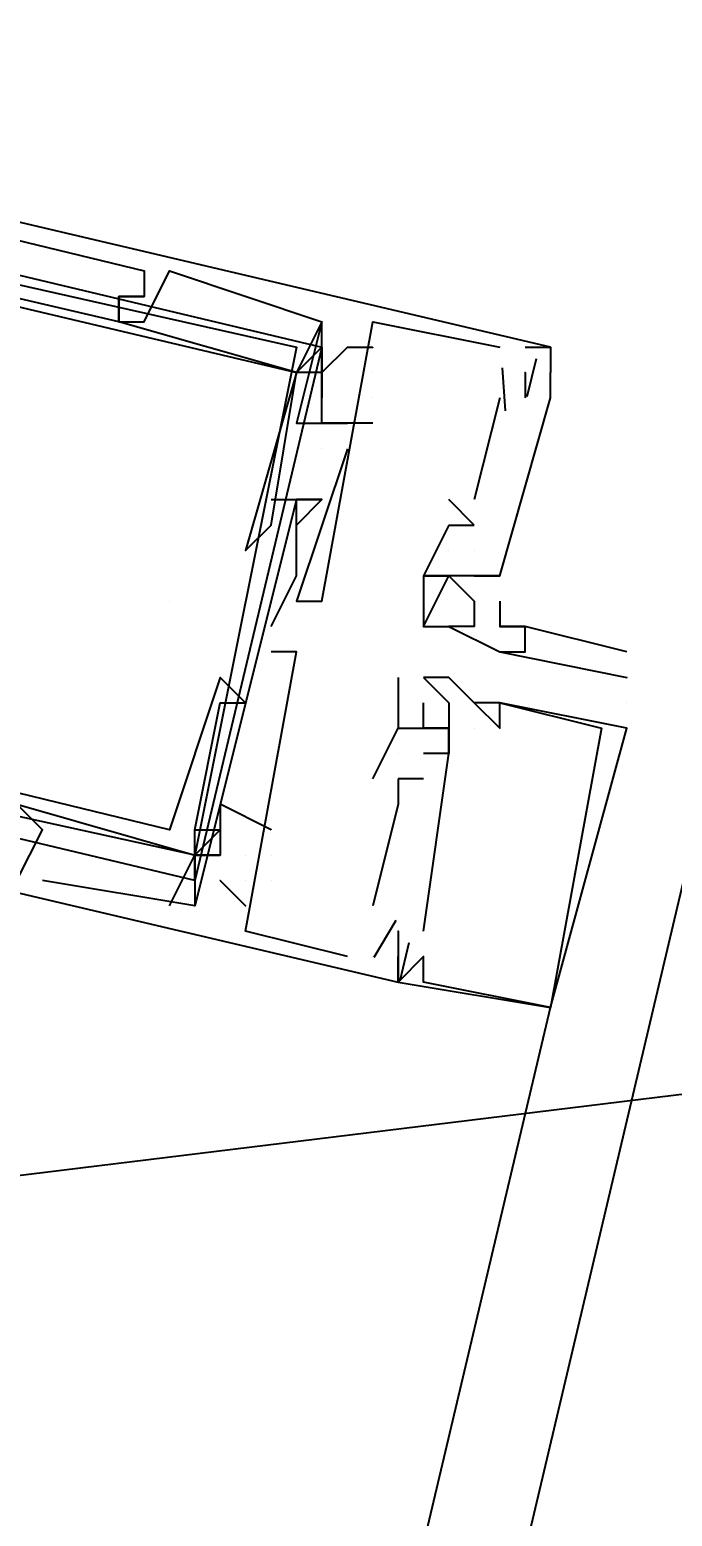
# Model space of a CAD drawing. Header units: feet. Extents: x -84 to 198, y -22 to 181.
# Drawn here: x 126.02 to 126.357, y 152.004 to 152.784 of the extents above; entities that cross this region are included whole.
import ezdxf
from ezdxf.enums import TextEntityAlignment as Align

# ---------------------------------------------------------------- set-up
doc = ezdxf.new("R2010")
doc.units = ezdxf.units.FT
doc.layers.add('A-LINEA', color=7, linetype='CONTINUOUS')
doc.layers.add('A-TEXTO-PDF', color=3, linetype='CONTINUOUS')

msp = doc.modelspace()

# ---------------------------------------------------------------- linework, layer by layer
at = {"layer": 'A-LINEA'}
for p, q in [((124.4267, 144.1378), (126.5867, 153.2844)), ((126.08, 152.6578), (126.08, 152.6578)), ((126.08, 152.6578), (126.08, 152.6578)), ((126.08, 152.6578), (126.08, 152.6578)), ((126.0933, 152.6578), (126.0933, 152.6578)), ((126.0933, 152.6578), (126.0933, 152.6578)), ((126.0933, 152.6578), (126.0933, 152.6578)), ((126.0667, 152.6444), (126.0667, 152.6444)), ((126.0667, 152.6444), (126.0667, 152.6444)), ((126.0667, 152.6444), (126.0667, 152.6444)), ((126.0667, 152.6444), (126.0667, 152.6444)), ((126.0667, 152.6444), (126.0667, 152.6444)), ((126.0667, 152.6444), (126.0667, 152.6444)), ((126.0667, 152.6444), (126.0667, 152.6444)), ((126.0667, 152.6444), (126.0667, 152.6444)), ((126.0667, 152.6444), (126.0667, 152.6444)), ((126.08, 152.6444), (126.08, 152.6444)), ((126.08, 152.6444), (126.08, 152.6444)), ((126.08, 152.6444), (126.08, 152.6444)), ((126.08, 152.6444), (126.08, 152.6444)), ((126.08, 152.6444), (126.08, 152.6444)), ((126.08, 152.6444), (126.08, 152.6444)), ((126.0667, 152.6311), (126.0667, 152.6311)), ((126.0667, 152.6311), (126.0667, 152.6311)), ((126.0667, 152.6311), (126.0667, 152.6311)), ((126.0667, 152.6311), (126.0667, 152.6311)), ((126.0667, 152.6311), (126.0667, 152.6311)), ((126.0667, 152.6311), (126.0667, 152.6311)), ((126.0667, 152.6311), (126.0667, 152.6311)), ((126.0667, 152.6311), (126.0667, 152.6311)), ((126.0667, 152.6311), (126.0667, 152.6311)), ((126.08, 152.6311), (126.08, 152.6311)), ((126.08, 152.6311), (126.08, 152.6311)), ((126.08, 152.6311), (126.08, 152.6311)), ((126.1733, 152.6311), (126.1733, 152.6311)), ((126.1733, 152.6311), (126.1733, 152.6311)), ((126.1733, 152.6044), (126.1733, 152.6311)), ((126.1733, 152.6311), (126.1733, 152.6311)), ((126.1733, 152.6311), (126.1733, 152.6311)), ((126.1733, 152.6311), (126.1733, 152.6311)), ((126.1733, 152.6044), (126.1733, 152.6311)), ((126.1733, 152.6311), (126.1733, 152.6311)), ((126.1733, 152.6311), (126.1733, 152.6311)), ((126.1733, 152.6311), (126.1733, 152.6311)), ((126.1733, 152.6044), (126.1733, 152.6311)), ((126.1733, 152.6311), (126.1733, 152.6311)), ((126.2, 152.6311), (126.2, 152.6311)), ((126.2, 152.6311), (126.2, 152.6311)), ((126.2, 152.6311), (126.2, 152.6311)), ((126.2667, 152.6178), (126.2667, 152.6178)), ((126.2667, 152.6178), (126.2667, 152.6178)), ((126.2667, 152.6178), (126.2667, 152.6178)), ((126.28, 152.6178), (126.28, 152.6178)), ((126.28, 152.6178), (126.28, 152.6178)), ((126.28, 152.6178), (126.28, 152.6178)), ((126.2933, 152.6178), (126.2933, 152.6178)), ((126.2933, 152.6178), (126.2933, 152.6178)), ((126.2933, 152.6178), (126.2933, 152.6178)), ((126.2933, 152.6178), (126.2933, 152.6178)), ((126.2933, 152.6178), (126.2933, 152.6178)), ((126.2933, 152.6178), (126.2933, 152.6178)), ((126.2679, 152.6069), (126.2695, 152.5843)), ((126.2679, 152.6069), (126.2695, 152.5843)), ((126.2679, 152.6069), (126.2695, 152.5843)), ((126.2857, 152.6117), (126.2809, 152.5917)), ((126.2857, 152.6117), (126.2809, 152.5917)), ((126.2857, 152.6117), (126.2809, 152.5917)), ((126.16, 152.6044), (126.16, 152.6044)), ((126.16, 152.6044), (126.16, 152.6044)), ((126.16, 152.6044), (126.16, 152.6044)), ((126.16, 152.6044), (126.16, 152.6044)), ((126.16, 152.6044), (126.16, 152.6044)), ((126.16, 152.6044), (126.16, 152.6044)), ((126.16, 152.6044), (126.16, 152.6044)), ((126.16, 152.6044), (126.16, 152.6044)), ((126.16, 152.6044), (126.16, 152.6044)), ((126.1733, 152.6044), (126.1733, 152.6044)), ((126.1733, 152.6044), (126.1733, 152.6044)), ((126.1733, 152.6044), (126.1733, 152.6044)), ((126.28, 152.6044), (126.28, 152.6044)), ((126.28, 152.6044), (126.28, 152.6044)), ((126.28, 152.6044), (126.28, 152.6044)), ((126.2933, 152.6044), (126.2933, 152.6044)), ((126.2933, 152.6044), (126.2933, 152.6044)), ((126.2933, 152.6044), (126.2933, 152.6044)), ((126.2933, 152.6044), (126.2933, 152.6044)), ((126.2933, 152.6044), (126.2933, 152.6044)), ((126.2933, 152.6044), (126.2933, 152.6044)), ((126.2, 152.5911), (126.2, 152.5911)), ((126.2, 152.5911), (126.2, 152.5911)), ((126.2667, 152.5911), (126.2533, 152.5378)), ((126.2667, 152.5911), (126.2533, 152.5378)), ((126.2667, 152.5911), (126.2533, 152.5378)), ((126.2667, 152.5911), (126.2667, 152.5911)), ((126.2667, 152.5911), (126.2667, 152.5911)), ((126.2667, 152.5911), (126.2667, 152.5911)), ((126.28, 152.5911), (126.28, 152.5911)), ((126.28, 152.5911), (126.28, 152.5911)), ((126.28, 152.5911), (126.28, 152.5911)), ((126.2933, 152.5911), (126.2933, 152.5911)), ((126.2933, 152.5911), (126.2933, 152.5911)), ((126.2933, 152.5911), (126.2933, 152.5911)), ((126.2933, 152.5911), (126.2933, 152.5911)), ((126.2933, 152.5911), (126.2933, 152.5911)), ((126.2933, 152.5911), (126.2933, 152.5911)), ((126.16, 152.5778), (126.16, 152.5778)), ((126.16, 152.5778), (126.16, 152.5778)), ((126.16, 152.5778), (126.16, 152.5778)), ((126.1733, 152.5778), (126.1733, 152.5778)), ((126.1733, 152.5778), (126.1733, 152.5778)), ((126.1733, 152.5778), (126.1733, 152.5778)), ((126.1733, 152.5778), (126.1733, 152.5778)), ((126.1733, 152.5778), (126.1733, 152.5778)), ((126.1733, 152.5778), (126.1733, 152.5778)), ((126.1867, 152.5778), (126.1867, 152.5778)), ((126.1867, 152.5778), (126.1867, 152.5778)), ((126.1867, 152.5778), (126.1867, 152.5778)), ((126.1867, 152.5778), (126.1867, 152.5778)), ((126.1867, 152.5778), (126.1867, 152.5778)), ((126.1867, 152.5778), (126.1867, 152.5778)), ((126.1733, 152.5644), (126.1733, 152.5644)), ((126.1733, 152.5644), (126.1733, 152.5644)), ((126.1733, 152.5644), (126.1733, 152.5644)), ((126.1867, 152.5644), (126.1867, 152.5644)), ((126.1867, 152.5644), (126.1867, 152.5644)), ((126.1867, 152.5644), (126.1867, 152.5644)), ((126.1467, 152.5378), (126.1467, 152.5378)), ((126.1467, 152.5378), (126.1467, 152.5378)), ((126.1467, 152.5378), (126.1467, 152.5378)), ((126.16, 152.5378), (126.16, 152.5378)), ((126.16, 152.5378), (126.16, 152.5378)), ((126.16, 152.5378), (126.16, 152.5378)), ((126.16, 152.5378), (126.16, 152.5378)), ((126.16, 152.5378), (126.16, 152.5378)), ((126.16, 152.5378), (126.16, 152.5378)), ((126.16, 152.5378), (126.16, 152.5378)), ((126.16, 152.5378), (126.16, 152.5378)), ((126.16, 152.5378), (126.16, 152.5378)), ((126.1733, 152.5378), (126.1733, 152.5378)), ((126.1733, 152.5378), (126.1733, 152.5378)), ((126.1733, 152.5378), (126.1733, 152.5378)), ((126.1733, 152.5378), (126.1733, 152.5378)), ((126.1733, 152.5378), (126.1733, 152.5378)), ((126.1733, 152.5378), (126.1733, 152.5378)), ((126.2533, 152.5244), (126.24, 152.5378)), ((126.24, 152.5378), (126.24, 152.5378)), ((126.2533, 152.5244), (126.24, 152.5378)), ((126.24, 152.5378), (126.24, 152.5378)), ((126.2533, 152.5244), (126.24, 152.5378)), ((126.24, 152.5378), (126.24, 152.5378)), ((126.2533, 152.5378), (126.2533, 152.5378)), ((126.2533, 152.5378), (126.2533, 152.5378)), ((126.2533, 152.5378), (126.2533, 152.5378)), ((126.1467, 152.5244), (126.1467, 152.5244)), ((126.1467, 152.5244), (126.1467, 152.5244)), ((126.1467, 152.5244), (126.1467, 152.5244)), ((126.16, 152.5244), (126.16, 152.5244)), ((126.16, 152.5244), (126.16, 152.5244)), ((126.16, 152.5244), (126.16, 152.5244)), ((126.24, 152.5244), (126.2533, 152.5244)), ((126.24, 152.5244), (126.24, 152.5244)), ((126.24, 152.5244), (126.24, 152.5244)), ((126.24, 152.5244), (126.2533, 152.5244)), ((126.24, 152.5244), (126.24, 152.5244)), ((126.24, 152.5244), (126.24, 152.5244)), ((126.24, 152.5244), (126.2533, 152.5244)), ((126.24, 152.5244), (126.24, 152.5244)), ((126.24, 152.5244), (126.24, 152.5244)), ((126.2533, 152.5244), (126.2533, 152.5244)), ((126.2533, 152.5244), (126.2533, 152.5244)), ((126.2533, 152.5244), (126.2533, 152.5244)), ((126.2533, 152.5244), (126.2533, 152.5244)), ((126.2533, 152.5244), (126.2533, 152.5244)), ((126.2533, 152.5244), (126.2533, 152.5244)), ((126.1333, 152.5111), (126.1333, 152.5111)), ((126.1333, 152.5111), (126.1333, 152.5111)), ((126.1333, 152.5111), (126.1333, 152.5111)), ((126.16, 152.5111), (126.16, 152.5111)), ((126.16, 152.5111), (126.16, 152.5111)), ((126.16, 152.5111), (126.16, 152.5111)), ((126.24, 152.5111), (126.24, 152.5111)), ((126.24, 152.5111), (126.24, 152.5111)), ((126.24, 152.5111), (126.24, 152.5111)), ((126.24, 152.5111), (126.24, 152.5111)), ((126.24, 152.5111), (126.24, 152.5111)), ((126.24, 152.5111), (126.24, 152.5111)), ((126.2533, 152.5111), (126.2533, 152.5111)), ((126.2533, 152.5111), (126.2533, 152.5111)), ((126.2533, 152.5111), (126.2533, 152.5111)), ((126.2533, 152.5111), (126.2533, 152.5111)), ((126.2533, 152.5111), (126.2533, 152.5111)), ((126.2533, 152.5111), (126.2533, 152.5111)), ((126.16, 152.4978), (126.16, 152.4978)), ((126.16, 152.4978), (126.16, 152.4978)), ((126.16, 152.4978), (126.16, 152.4978)), ((126.2267, 152.4978), (126.2267, 152.4978)), ((126.2267, 152.4978), (126.2267, 152.4978)), ((126.2267, 152.4978), (126.2267, 152.4978)), ((126.2267, 152.4978), (126.2267, 152.4978)), ((126.24, 152.4978), (126.24, 152.4978)), ((126.24, 152.4978), (126.24, 152.4978)), ((126.24, 152.4978), (126.24, 152.4978)), ((126.24, 152.4978), (126.24, 152.4978)), ((126.24, 152.4978), (126.24, 152.4978)), ((126.24, 152.4978), (126.24, 152.4978)), ((126.2533, 152.4978), (126.2533, 152.4978)), ((126.2533, 152.4978), (126.2533, 152.4978)), ((126.2533, 152.4978), (126.2533, 152.4978)), ((126.2533, 152.4978), (126.2533, 152.4978)), ((126.2667, 152.4978), (126.2667, 152.4978)), ((126.2667, 152.4978), (126.2667, 152.4978)), ((126.2667, 152.4978), (126.2667, 152.4978)), ((126.2667, 152.4978), (126.2667, 152.4978)), ((126.0933, 152.4844), (126.0933, 152.4844)), ((126.16, 152.4844), (126.16, 152.4844)), ((126.16, 152.4844), (126.16, 152.4844)), ((126.16, 152.4844), (126.16, 152.4844)), ((126.1733, 152.4844), (126.1733, 152.4844)), ((126.1733, 152.4844), (126.1733, 152.4844)), ((126.1733, 152.4844), (126.1733, 152.4844)), ((126.2533, 152.4844), (126.2533, 152.4844)), ((126.2667, 152.4844), (126.2667, 152.4844)), ((128.4377, 152.4797), (36.6895, 141.2395)), ((126.1467, 152.4711), (126.1467, 152.4711)), ((126.1467, 152.4711), (126.1467, 152.4711)), ((126.1467, 152.4711), (126.1467, 152.4711)), ((126.2267, 152.4711), (126.2267, 152.4711)), ((126.2267, 152.4711), (126.2267, 152.4711)), ((126.24, 152.4711), (126.24, 152.4711)), ((126.24, 152.4711), (126.24, 152.4711)), ((126.2533, 152.4711), (126.2533, 152.4711)), ((126.2667, 152.4711), (126.2667, 152.4711)), ((126.2667, 152.4711), (126.2667, 152.4711)), ((126.28, 152.4711), (126.28, 152.4711)), ((126.28, 152.4711), (126.28, 152.4711)), ((126.28, 152.4711), (126.28, 152.4711)), ((126.1467, 152.4578), (126.1467, 152.4578)), ((126.1467, 152.4578), (126.1467, 152.4578)), ((126.1467, 152.4578), (126.1467, 152.4578)), ((126.16, 152.4578), (126.16, 152.4578)), ((126.16, 152.4578), (126.16, 152.4578)), ((126.16, 152.4578), (126.16, 152.4578)), ((126.2667, 152.4578), (126.2667, 152.4578)), ((126.2667, 152.4578), (126.2667, 152.4578)), ((126.28, 152.4578), (126.28, 152.4578)), ((126.28, 152.4578), (126.28, 152.4578)), ((126.3333, 152.4578), (126.3333, 152.4578)), ((126.12, 152.4444), (126.12, 152.4444)), ((126.12, 152.4444), (126.12, 152.4444)), ((126.12, 152.4444), (126.12, 152.4444)), ((126.2133, 152.4444), (126.2133, 152.4444)), ((126.2133, 152.4444), (126.2133, 152.4444)), ((126.2133, 152.4444), (126.2133, 152.4444)), ((126.2267, 152.4444), (126.2267, 152.4444)), ((126.2267, 152.4444), (126.2267, 152.4444)), ((126.2267, 152.4444), (126.2267, 152.4444)), ((126.2267, 152.4444), (126.2267, 152.4444)), ((126.2267, 152.4444), (126.2267, 152.4444)), ((126.2267, 152.4444), (126.2267, 152.4444)), ((126.24, 152.4444), (126.24, 152.4444)), ((126.24, 152.4444), (126.24, 152.4444)), ((126.24, 152.4444), (126.24, 152.4444)), ((126.3333, 152.4444), (126.3333, 152.4444)), ((126.12, 152.4311), (126.12, 152.4311)), ((126.12, 152.4311), (126.12, 152.4311)), ((126.12, 152.4311), (126.12, 152.4311)), ((126.1333, 152.4311), (126.1333, 152.4311)), ((126.1333, 152.4311), (126.1333, 152.4311)), ((126.1333, 152.4311), (126.1333, 152.4311)), ((126.2267, 152.4311), (126.2267, 152.4311)), ((126.2267, 152.4311), (126.2267, 152.4311)), ((126.2267, 152.4311), (126.2267, 152.4311)), ((126.24, 152.4311), (126.24, 152.4311)), ((126.24, 152.4311), (126.24, 152.4311)), ((126.24, 152.4311), (126.24, 152.4311)), ((126.2533, 152.4311), (126.2533, 152.4311)), ((126.2533, 152.4311), (126.2533, 152.4311)), ((126.2533, 152.4311), (126.2533, 152.4311)), ((126.2533, 152.4311), (126.2533, 152.4311)), ((126.2533, 152.4311), (126.2533, 152.4311)), ((126.2533, 152.4311), (126.2533, 152.4311)), ((126.2667, 152.4311), (126.2667, 152.4311)), ((126.2667, 152.4311), (126.2667, 152.4311)), ((126.2667, 152.4311), (126.2667, 152.4311)), ((126.2667, 152.4311), (126.2667, 152.4311)), ((126.2667, 152.4311), (126.2667, 152.4311)), ((126.2667, 152.4311), (126.2667, 152.4311)), ((126.3333, 152.4311), (126.3333, 152.4311)), ((126.2133, 152.4178), (126.2133, 152.4178)), ((126.2133, 152.4178), (126.2133, 152.4178)), ((126.2133, 152.4178), (126.2133, 152.4178)), ((126.2133, 152.4178), (126.2133, 152.4178)), ((126.2133, 152.4178), (126.2133, 152.4178)), ((126.2133, 152.4178), (126.2133, 152.4178)), ((126.2267, 152.4178), (126.2267, 152.4178)), ((126.2267, 152.4178), (126.2267, 152.4178)), ((126.2267, 152.4178), (126.2267, 152.4178)), ((126.2267, 152.4178), (126.2267, 152.4178)), ((126.2267, 152.4178), (126.2267, 152.4178)), ((126.2267, 152.4178), (126.2267, 152.4178)), ((126.2267, 152.4178), (126.2267, 152.4178)), ((126.2267, 152.4178), (126.2267, 152.4178)), ((126.2267, 152.4178), (126.2267, 152.4178)), ((126.24, 152.4178), (126.24, 152.4178)), ((126.24, 152.4178), (126.24, 152.4178)), ((126.24, 152.4178), (126.24, 152.4178)), ((126.24, 152.4178), (126.24, 152.4178)), ((126.24, 152.4178), (126.24, 152.4178)), ((126.24, 152.4178), (126.24, 152.4178)), ((126.24, 152.4178), (126.24, 152.4178)), ((126.24, 152.4178), (126.24, 152.4178)), ((126.24, 152.4178), (126.24, 152.4178)), ((126.24, 152.4178), (126.24, 152.4178)), ((126.24, 152.4178), (126.24, 152.4178)), ((126.24, 152.4178), (126.24, 152.4178)), ((126.2533, 152.4178), (126.2533, 152.4178)), ((126.2533, 152.4178), (126.2533, 152.4178)), ((126.2533, 152.4178), (126.2533, 152.4178)), ((126.2533, 152.4178), (126.2533, 152.4178)), ((126.2533, 152.4178), (126.2533, 152.4178)), ((126.2533, 152.4178), (126.2533, 152.4178)), ((126.2533, 152.4178), (126.2533, 152.4178)), ((126.2533, 152.4178), (126.2533, 152.4178)), ((126.2533, 152.4178), (126.2533, 152.4178)), ((126.2533, 152.4178), (126.2533, 152.4178)), ((126.2533, 152.4178), (126.2533, 152.4178)), ((126.2533, 152.4178), (126.2533, 152.4178)), ((126.2667, 152.4178), (126.2667, 152.4178)), ((126.2667, 152.4178), (126.2667, 152.4178)), ((126.2667, 152.4178), (126.2667, 152.4178)), ((126.32, 152.4178), (126.32, 152.4178)), ((126.32, 152.4178), (126.32, 152.4178)), ((126.32, 152.4178), (126.32, 152.4178)), ((126.3333, 152.4178), (126.3333, 152.4178)), ((126.3333, 152.4178), (126.3333, 152.4178)), ((126.3333, 152.4178), (126.3333, 152.4178)), ((126.2133, 152.4044), (126.2133, 152.4044)), ((126.2133, 152.4044), (126.2133, 152.4044)), ((126.2133, 152.4044), (126.2133, 152.4044)), ((126.2133, 152.4044), (126.2133, 152.4044)), ((126.2133, 152.4044), (126.2133, 152.4044)), ((126.2133, 152.4044), (126.2133, 152.4044)), ((126.2267, 152.4044), (126.2267, 152.4044)), ((126.2267, 152.4044), (126.2267, 152.4044)), ((126.2267, 152.4044), (126.2267, 152.4044)), ((126.24, 152.4044), (126.24, 152.4044)), ((126.24, 152.4044), (126.24, 152.4044)), ((126.24, 152.4044), (126.24, 152.4044)), ((126.24, 152.4044), (126.24, 152.4044)), ((126.24, 152.4044), (126.24, 152.4044)), ((126.24, 152.4044), (126.24, 152.4044)), ((126.24, 152.4044), (126.24, 152.4044)), ((126.24, 152.4044), (126.24, 152.4044)), ((126.24, 152.4044), (126.24, 152.4044)), ((126.2, 152.3911), (126.2, 152.3911)), ((126.2, 152.3911), (126.2, 152.3911)), ((126.2, 152.3911), (126.2, 152.3911)), ((126.2267, 152.3911), (126.2133, 152.3911)), ((126.2133, 152.3911), (126.2133, 152.3911)), ((126.2133, 152.3911), (126.2133, 152.3911)), ((126.2267, 152.3911), (126.2133, 152.3911)), ((126.2133, 152.3911), (126.2133, 152.3911)), ((126.2133, 152.3911), (126.2133, 152.3911)), ((126.2267, 152.3911), (126.2133, 152.3911)), ((126.2133, 152.3911), (126.2133, 152.3911)), ((126.2133, 152.3911), (126.2133, 152.3911)), ((126.2267, 152.3911), (126.2267, 152.3911)), ((126.2267, 152.3911), (126.2267, 152.3911)), ((126.2267, 152.3911), (126.2267, 152.3911)), ((126.2133, 152.3778), (126.2133, 152.3778)), ((126.2133, 152.3778), (126.2133, 152.3778)), ((126.2133, 152.3778), (126.2133, 152.3778)), ((126.0267, 152.3644), (126.0267, 152.3644)), ((126.0267, 152.3644), (126.0267, 152.3644)), ((126.0267, 152.3644), (126.0267, 152.3644)), ((126.0933, 152.3644), (126.0933, 152.3644)), ((126.0933, 152.3644), (126.0933, 152.3644)), ((126.0933, 152.3644), (126.0933, 152.3644)), ((126.1067, 152.3644), (126.1067, 152.3644)), ((126.1067, 152.3644), (126.1067, 152.3644)), ((126.1067, 152.3644), (126.1067, 152.3644)), ((126.1067, 152.3511), (126.1067, 152.3511)), ((126.1067, 152.3511), (126.1067, 152.3511)), ((126.1067, 152.3511), (126.1067, 152.3511)), ((126.1067, 152.3511), (126.1067, 152.3511)), ((126.1067, 152.3511), (126.1067, 152.3511)), ((126.1067, 152.3511), (126.1067, 152.3511)), ((126.1333, 152.3511), (126.1333, 152.3511)), ((126.1467, 152.3511), (126.1467, 152.3511)), ((126.0267, 152.3378), (126.0267, 152.3378)), ((126.0267, 152.3378), (126.0267, 152.3378)), ((126.0267, 152.3378), (126.0267, 152.3378)), ((126.1333, 152.3378), (126.1333, 152.3378)), ((126.1467, 152.3378), (126.1467, 152.3378)), ((126.0933, 152.3244), (126.0933, 152.3244)), ((126.0933, 152.3244), (126.0933, 152.3244)), ((126.0933, 152.3244), (126.0933, 152.3244)), ((126.1067, 152.3244), (126.1067, 152.3244)), ((126.1067, 152.3244), (126.1067, 152.3244)), ((126.1067, 152.3244), (126.1067, 152.3244)), ((126.1067, 152.3244), (126.1067, 152.3244)), ((126.1067, 152.3244), (126.1067, 152.3244)), ((126.1067, 152.3244), (126.1067, 152.3244)), ((126.2, 152.3244), (126.2, 152.3244)), ((126.2, 152.3244), (126.2, 152.3244)), ((126.2, 152.3244), (126.2, 152.3244)), ((126.2121, 152.3168), (126.2006, 152.2973)), ((126.2121, 152.3168), (126.2006, 152.2973)), ((126.2121, 152.3168), (126.2006, 152.2973)), ((126.1333, 152.3111), (126.1333, 152.3111)), ((126.1333, 152.3111), (126.1333, 152.3111)), ((126.1333, 152.3111), (126.1333, 152.3111)), ((126.2133, 152.3111), (126.2133, 152.3111)), ((126.2133, 152.3111), (126.2133, 152.3111)), ((126.2133, 152.3111), (126.2133, 152.3111)), ((126.2267, 152.3111), (126.2267, 152.3111)), ((126.2267, 152.3111), (126.2267, 152.3111)), ((126.2267, 152.3111), (126.2267, 152.3111)), ((126.219, 152.3051), (126.2143, 152.2851)), ((126.219, 152.3051), (126.2143, 152.2851)), ((126.219, 152.3051), (126.2143, 152.2851)), ((126.1867, 152.2978), (126.1867, 152.2978)), ((126.1867, 152.2978), (126.1867, 152.2978)), ((126.1867, 152.2978), (126.1867, 152.2978)), ((126.2, 152.2978), (126.2, 152.2978)), ((126.2, 152.2978), (126.2, 152.2978)), ((126.2, 152.2978), (126.2, 152.2978)), ((126.2, 152.2978), (126.2, 152.2978)), ((126.2, 152.2978), (126.2, 152.2978)), ((126.2, 152.2978), (126.2, 152.2978)), ((126.2133, 152.2978), (126.2133, 152.2978)), ((126.2133, 152.2978), (126.2133, 152.2978)), ((126.2133, 152.2978), (126.2133, 152.2978)), ((126.2133, 152.2978), (126.2133, 152.2978)), ((126.2133, 152.2978), (126.2133, 152.2978)), ((126.2133, 152.2978), (126.2133, 152.2978)), ((126.2133, 152.2978), (126.2133, 152.2978)), ((126.2133, 152.2978), (126.2133, 152.2978)), ((126.2133, 152.2978), (126.2133, 152.2978)), ((126.2267, 152.2978), (126.2267, 152.2978)), ((126.2267, 152.2978), (126.2267, 152.2978)), ((126.2267, 152.2978), (126.2267, 152.2978)), ((126.2133, 152.2844), (126.2133, 152.2844)), ((126.2133, 152.2844), (126.2133, 152.2844)), ((126.2133, 152.2844), (126.2133, 152.2844)), ((126.2133, 152.2844), (126.2133, 152.2844)), ((126.2133, 152.2844), (126.2133, 152.2844)), ((126.2133, 152.2844), (126.2133, 152.2844)), ((126.2133, 152.2844), (126.2133, 152.2844)), ((126.2133, 152.2844), (126.2133, 152.2844)), ((126.2133, 152.2844), (126.2133, 152.2844)), ((126.2267, 152.2844), (126.2267, 152.2844)), ((126.2267, 152.2844), (126.2267, 152.2844)), ((126.2267, 152.2844), (126.2267, 152.2844)), ((124.4533, 144.4844), (126.2933, 152.2711)), ((126.2933, 152.2711), (126.2933, 152.2711)), ((126.2933, 152.2711), (126.2933, 152.2711)), ((126.2933, 152.2711), (126.2933, 152.2711)), ((126.2933, 152.2711), (126.2933, 152.2711)), ((126.2933, 152.2711), (126.2933, 152.2711)), ((126.2933, 152.2711), (126.2933, 152.2711))]:
    msp.add_line(p, q, dxfattribs=at)
for points in [[(126.2933, 152.6178), (125.6133, 152.7778), (125.5867, 152.6311)], [(126.2933, 152.6178), (125.6133, 152.7778), (125.5867, 152.6311)], [(126.2933, 152.6178), (125.6133, 152.7778), (125.5867, 152.6311)], [(125.64, 152.7644), (126.08, 152.6578), (126.08, 152.6444)], [(125.64, 152.7644), (126.08, 152.6578), (126.08, 152.6444)], [(125.64, 152.7644), (126.08, 152.6578), (126.08, 152.6444)], [(125.5467, 152.4711), (125.6133, 152.7511), (126.1733, 152.6178), (126.1067, 152.3378), (125.5467, 152.4711)], [(125.56, 152.4711), (125.6267, 152.7378), (126.16, 152.6178), (126.1067, 152.3511), (125.56, 152.4711)], [(125.64, 152.6311), (125.6533, 152.7244), (126.16, 152.6044), (126.1333, 152.5111), (126.1333, 152.5111), (126.1467, 152.5244), (126.16, 152.6044)], [(125.64, 152.6311), (125.6533, 152.7244), (126.16, 152.6044), (126.1333, 152.5111), (126.1333, 152.5111), (126.1467, 152.5244), (126.16, 152.6044)], [(125.64, 152.6311), (125.6533, 152.7244), (126.16, 152.6044), (126.1333, 152.5111), (126.1333, 152.5111), (126.1467, 152.5244), (126.16, 152.6044)], [(126.1733, 152.6311), (126.16, 152.6044), (126.0667, 152.6311), (126.0667, 152.6444), (126.08, 152.6444), (126.0667, 152.6444), (126.0667, 152.6311), (125.6667, 152.7244)], [(126.1733, 152.6311), (126.16, 152.6044), (126.0667, 152.6311), (126.0667, 152.6444), (126.08, 152.6444), (126.0667, 152.6444), (126.0667, 152.6311), (125.6667, 152.7244)], [(126.1733, 152.6311), (126.16, 152.6044), (126.0667, 152.6311), (126.0667, 152.6444), (126.08, 152.6444), (126.0667, 152.6444), (126.0667, 152.6311), (125.6667, 152.7244)], [(126.0667, 152.6444), (126.0667, 152.6311), (126.08, 152.6311), (126.0933, 152.6578), (126.1733, 152.6311), (126.16, 152.5778), (126.1733, 152.5778), (126.1867, 152.5778), (126.1733, 152.5778)], [(126.0667, 152.6444), (126.0667, 152.6311), (126.08, 152.6311), (126.0933, 152.6578), (126.1733, 152.6311), (126.16, 152.5778), (126.1733, 152.5778), (126.1867, 152.5778), (126.1733, 152.5778)], [(126.0667, 152.6444), (126.0667, 152.6311), (126.08, 152.6311), (126.0933, 152.6578), (126.1733, 152.6311), (126.16, 152.5778), (126.1733, 152.5778), (126.1867, 152.5778), (126.1733, 152.5778)], [(126.1867, 152.5644), (126.16, 152.4844), (126.1733, 152.4844), (126.2, 152.6311), (126.2667, 152.6178)], [(126.1867, 152.5644), (126.16, 152.4844), (126.1733, 152.4844), (126.2, 152.6311), (126.2667, 152.6178)], [(126.1867, 152.5644), (126.16, 152.4844), (126.1733, 152.4844), (126.2, 152.6311), (126.2667, 152.6178)], [(126.16, 152.6044), (126.1733, 152.6178), (126.1733, 152.6178), (126.1733, 152.6044), (126.1733, 152.6044), (126.1733, 152.6044), (126.1867, 152.6178), (126.1867, 152.6178), (126.2, 152.6178), (126.2, 152.6178), (126.2, 152.6178)], [(126.28, 152.6178), (126.2933, 152.6178), (126.2933, 152.6044)], [(126.28, 152.6178), (126.2933, 152.6178), (126.2933, 152.6044)], [(126.28, 152.6178), (126.2933, 152.6178), (126.2933, 152.6044)], [(126.1733, 152.6044), (126.1733, 152.6044), (126.1733, 152.5911), (126.1733, 152.6044), (126.1733, 152.6044), (126.16, 152.6044)], [(126.2, 152.6044), (126.2, 152.6044), (126.2, 152.6044)], [(126.2533, 152.4978), (126.2667, 152.4978), (126.2933, 152.5911), (126.2933, 152.6044)], [(126.2533, 152.4978), (126.2667, 152.4978), (126.2933, 152.5911), (126.2933, 152.6044)], [(126.2533, 152.4978), (126.2667, 152.4978), (126.2933, 152.5911), (126.2933, 152.6044)], [(126.28, 152.6044), (126.28, 152.6044), (126.28, 152.5911)], [(126.28, 152.6044), (126.28, 152.6044), (126.28, 152.5911)], [(126.28, 152.6044), (126.28, 152.6044), (126.28, 152.5911)], [(125.5733, 152.5911), (125.5333, 152.4444), (126.2133, 152.2844)], [(125.5733, 152.5911), (125.5333, 152.4444), (126.2133, 152.2844)], [(125.5733, 152.5911), (125.5333, 152.4444), (126.2133, 152.2844)], [(126.2, 152.5778), (126.1867, 152.5778), (126.1867, 152.5778), (126.1733, 152.5778), (126.1733, 152.5778), (126.1733, 152.5911), (126.1733, 152.5911)], [(126.1067, 152.3644), (126.12, 152.4311), (126.1333, 152.4311), (126.12, 152.4444), (126.12, 152.4444), (126.0933, 152.3644), (125.6, 152.4844), (125.6267, 152.5644)], [(126.1067, 152.3644), (126.12, 152.4311), (126.1333, 152.4311), (126.12, 152.4444), (126.12, 152.4444), (126.0933, 152.3644), (125.6, 152.4844), (125.6267, 152.5644)], [(126.1067, 152.3644), (126.12, 152.4311), (126.1333, 152.4311), (126.12, 152.4444), (126.12, 152.4444), (126.0933, 152.3644), (125.6, 152.4844), (125.6267, 152.5644)], [(126.1467, 152.5378), (126.16, 152.5378), (126.1067, 152.3244), (126.0267, 152.3378)], [(126.1467, 152.5378), (126.16, 152.5378), (126.1067, 152.3244), (126.0267, 152.3378)], [(126.1467, 152.5378), (126.16, 152.5378), (126.1067, 152.3244), (126.0267, 152.3378)], [(126.1467, 152.4711), (126.16, 152.4978), (126.16, 152.5111), (126.16, 152.5378), (126.1733, 152.5378), (126.16, 152.5244)], [(126.1467, 152.4711), (126.16, 152.4978), (126.16, 152.5111), (126.16, 152.5378), (126.1733, 152.5378), (126.16, 152.5244)], [(126.1467, 152.4711), (126.16, 152.4978), (126.16, 152.5111), (126.16, 152.5378), (126.1733, 152.5378), (126.16, 152.5244)], [(126.1733, 152.5378), (126.1733, 152.5378), (126.16, 152.5378)], [(126.1733, 152.5378), (126.1733, 152.5378), (126.16, 152.5378)], [(126.1733, 152.5378), (126.1733, 152.5378), (126.16, 152.5378)], [(126.24, 152.5244), (126.2267, 152.4978), (126.24, 152.4978)], [(126.24, 152.5244), (126.2267, 152.4978), (126.24, 152.4978)], [(126.24, 152.5244), (126.2267, 152.4978), (126.24, 152.4978)], [(126.2267, 152.4711), (126.24, 152.4978), (126.2533, 152.4844), (126.2533, 152.4711), (126.24, 152.4711)], [(126.2667, 152.4978), (126.2533, 152.4978), (126.2533, 152.4978), (126.24, 152.4978), (126.24, 152.4978), (126.24, 152.4978), (126.24, 152.4978), (126.2267, 152.4978), (126.2267, 152.4711), (126.24, 152.4711), (126.2667, 152.4578), (126.28, 152.4578), (126.28, 152.4711), (126.2667, 152.4711)], [(126.2667, 152.4844), (126.2667, 152.4711), (126.2667, 152.4711), (126.28, 152.4711)], [(125.56, 152.4711), (125.56, 152.4444), (126.0133, 152.3378), (126.0267, 152.3644), (126.0133, 152.3778), (126.0133, 152.3644), (126.0133, 152.3511)], [(125.56, 152.4711), (125.56, 152.4444), (126.0133, 152.3378), (126.0267, 152.3644), (126.0133, 152.3778), (126.0133, 152.3644), (126.0133, 152.3511)], [(125.56, 152.4711), (125.56, 152.4444), (126.0133, 152.3378), (126.0267, 152.3644), (126.0133, 152.3778), (126.0133, 152.3644), (126.0133, 152.3511)], [(126.3333, 152.4578), (126.28, 152.4711), (126.28, 152.4711), (126.28, 152.4711), (126.28, 152.4711)], [(126.1867, 152.2978), (126.1333, 152.3111), (126.16, 152.4578), (126.1467, 152.4578)], [(126.1867, 152.2978), (126.1333, 152.3111), (126.16, 152.4578), (126.1467, 152.4578)], [(126.1867, 152.2978), (126.1333, 152.3111), (126.16, 152.4578), (126.1467, 152.4578)], [(126.2667, 152.4578), (126.3333, 152.4444), (126.3333, 152.4444)], [(126.2533, 152.4311), (126.2667, 152.4178), (126.2667, 152.4178), (126.2667, 152.4311), (126.2667, 152.4311), (126.32, 152.4178), (126.32, 152.4178), (126.2933, 152.2711), (126.2933, 152.2711), (126.2267, 152.2844), (126.2267, 152.2978), (126.2133, 152.2844), (126.2933, 152.2711), (126.2933, 152.2711), (126.3333, 152.4178), (126.2667, 152.4311), (126.2533, 152.4311), (126.24, 152.4444), (126.2267, 152.4444)], [(126.2133, 152.4444), (126.2133, 152.4178), (126.2133, 152.4178), (126.2133, 152.4178), (126.2133, 152.4178)], [(126.2533, 152.4311), (126.2667, 152.4178), (126.2667, 152.4178), (126.2667, 152.4311), (126.2667, 152.4311), (126.32, 152.4178), (126.32, 152.4178), (126.2933, 152.2711), (126.2933, 152.2711), (126.2267, 152.2844), (126.2267, 152.2978), (126.2133, 152.2844), (126.2933, 152.2711), (126.2933, 152.2711), (126.3333, 152.4178), (126.2667, 152.4311), (126.2533, 152.4311), (126.24, 152.4444), (126.2267, 152.4444)], [(126.2133, 152.4444), (126.2133, 152.4178), (126.2133, 152.4178), (126.2133, 152.4178), (126.2133, 152.4178)], [(126.2533, 152.4311), (126.2667, 152.4178), (126.2667, 152.4178), (126.2667, 152.4311), (126.2667, 152.4311), (126.32, 152.4178), (126.32, 152.4178), (126.2933, 152.2711), (126.2933, 152.2711), (126.2267, 152.2844), (126.2267, 152.2978), (126.2133, 152.2844), (126.2933, 152.2711), (126.2933, 152.2711), (126.3333, 152.4178), (126.2667, 152.4311), (126.2533, 152.4311), (126.24, 152.4444), (126.2267, 152.4444)], [(126.2133, 152.4444), (126.2133, 152.4178), (126.2133, 152.4178), (126.2133, 152.4178), (126.2133, 152.4178)], [(126.2267, 152.4444), (126.24, 152.4311), (126.24, 152.4178), (126.2267, 152.4178), (126.2267, 152.4311)], [(126.2267, 152.4444), (126.24, 152.4311), (126.24, 152.4178), (126.2267, 152.4178), (126.2267, 152.4311)], [(126.2267, 152.4444), (126.24, 152.4311), (126.24, 152.4178), (126.2267, 152.4178), (126.2267, 152.4311)], [(126.2, 152.3911), (126.2133, 152.4178), (126.2267, 152.4178)], [(126.2, 152.3911), (126.2133, 152.4178), (126.2267, 152.4178)], [(126.2, 152.3911), (126.2133, 152.4178), (126.2267, 152.4178)], [(126.2267, 152.3111), (126.24, 152.4044), (126.24, 152.4178), (126.24, 152.4044), (126.2267, 152.4044)], [(126.2267, 152.4178), (126.24, 152.4178), (126.24, 152.4178), (126.24, 152.4044)], [(126.2267, 152.3111), (126.24, 152.4044), (126.24, 152.4178), (126.24, 152.4044), (126.2267, 152.4044)], [(126.2267, 152.4178), (126.24, 152.4178), (126.24, 152.4178), (126.24, 152.4044)], [(126.2267, 152.3111), (126.24, 152.4044), (126.24, 152.4178), (126.24, 152.4044), (126.2267, 152.4044)], [(126.2267, 152.4178), (126.24, 152.4178), (126.24, 152.4178), (126.24, 152.4044)], [(126.2133, 152.3911), (126.2133, 152.3778), (126.2, 152.3244)], [(126.2133, 152.3911), (126.2133, 152.3778), (126.2, 152.3244)], [(126.2133, 152.3911), (126.2133, 152.3778), (126.2, 152.3244)], [(126, 152.3644), (126.0133, 152.3778), (126.1067, 152.3511)], [(126, 152.3644), (126.0133, 152.3778), (126.1067, 152.3511)], [(126, 152.3644), (126.0133, 152.3778), (126.1067, 152.3511)], [(126.1467, 152.3644), (126.1467, 152.3644), (126.1467, 152.3644), (126.12, 152.3778), (126.12, 152.3778), (126.12, 152.3511), (126.12, 152.3511), (126.1067, 152.3511), (126.1067, 152.3378), (126.1067, 152.3511), (126.1067, 152.3511), (126.1067, 152.3511), (126.1067, 152.3644), (126.12, 152.3644), (126.1067, 152.3511), (126.12, 152.3511)], [(126.0933, 152.3244), (126.1067, 152.3511), (126.1067, 152.3244)], [(126.0933, 152.3244), (126.1067, 152.3511), (126.1067, 152.3244)], [(126.0933, 152.3244), (126.1067, 152.3511), (126.1067, 152.3244)], [(126.12, 152.3378), (126.12, 152.3378), (126.12, 152.3378), (126.12, 152.3378), (126.1333, 152.3244), (126.1333, 152.3244), (126.1333, 152.3244)], [(126.2133, 152.3111), (126.2133, 152.3111), (126.2133, 152.2978)], [(126.2133, 152.3111), (126.2133, 152.3111), (126.2133, 152.2978)], [(126.2133, 152.3111), (126.2133, 152.3111), (126.2133, 152.2978)], [(126.2133, 152.2978), (126.2133, 152.2844), (126.2133, 152.2978)], [(126.2133, 152.2978), (126.2133, 152.2844), (126.2133, 152.2978)], [(126.2133, 152.2978), (126.2133, 152.2844), (126.2133, 152.2978)]]:
    msp.add_lwpolyline(points, dxfattribs=at)
for points in [[(126.1733, 152.6044), (126.1733, 152.6044), (126.1733, 152.6044), (126.1733, 152.6044)], [(126.12, 152.3511), (126.1067, 152.3511), (126.1067, 152.3511), (126.12, 152.3511)]]:
    msp.add_lwpolyline(points, close=True, dxfattribs=at)

# ---------------------------------------------------------------- texts
at = {"layer": 'A-TEXTO-PDF'}
msp.add_text('ENCROACHMENT', height=4.186, dxfattribs=at).set_placement((144.8906, 151.2455), align=Align.CENTER)

doc.saveas('drawing.dxf')
